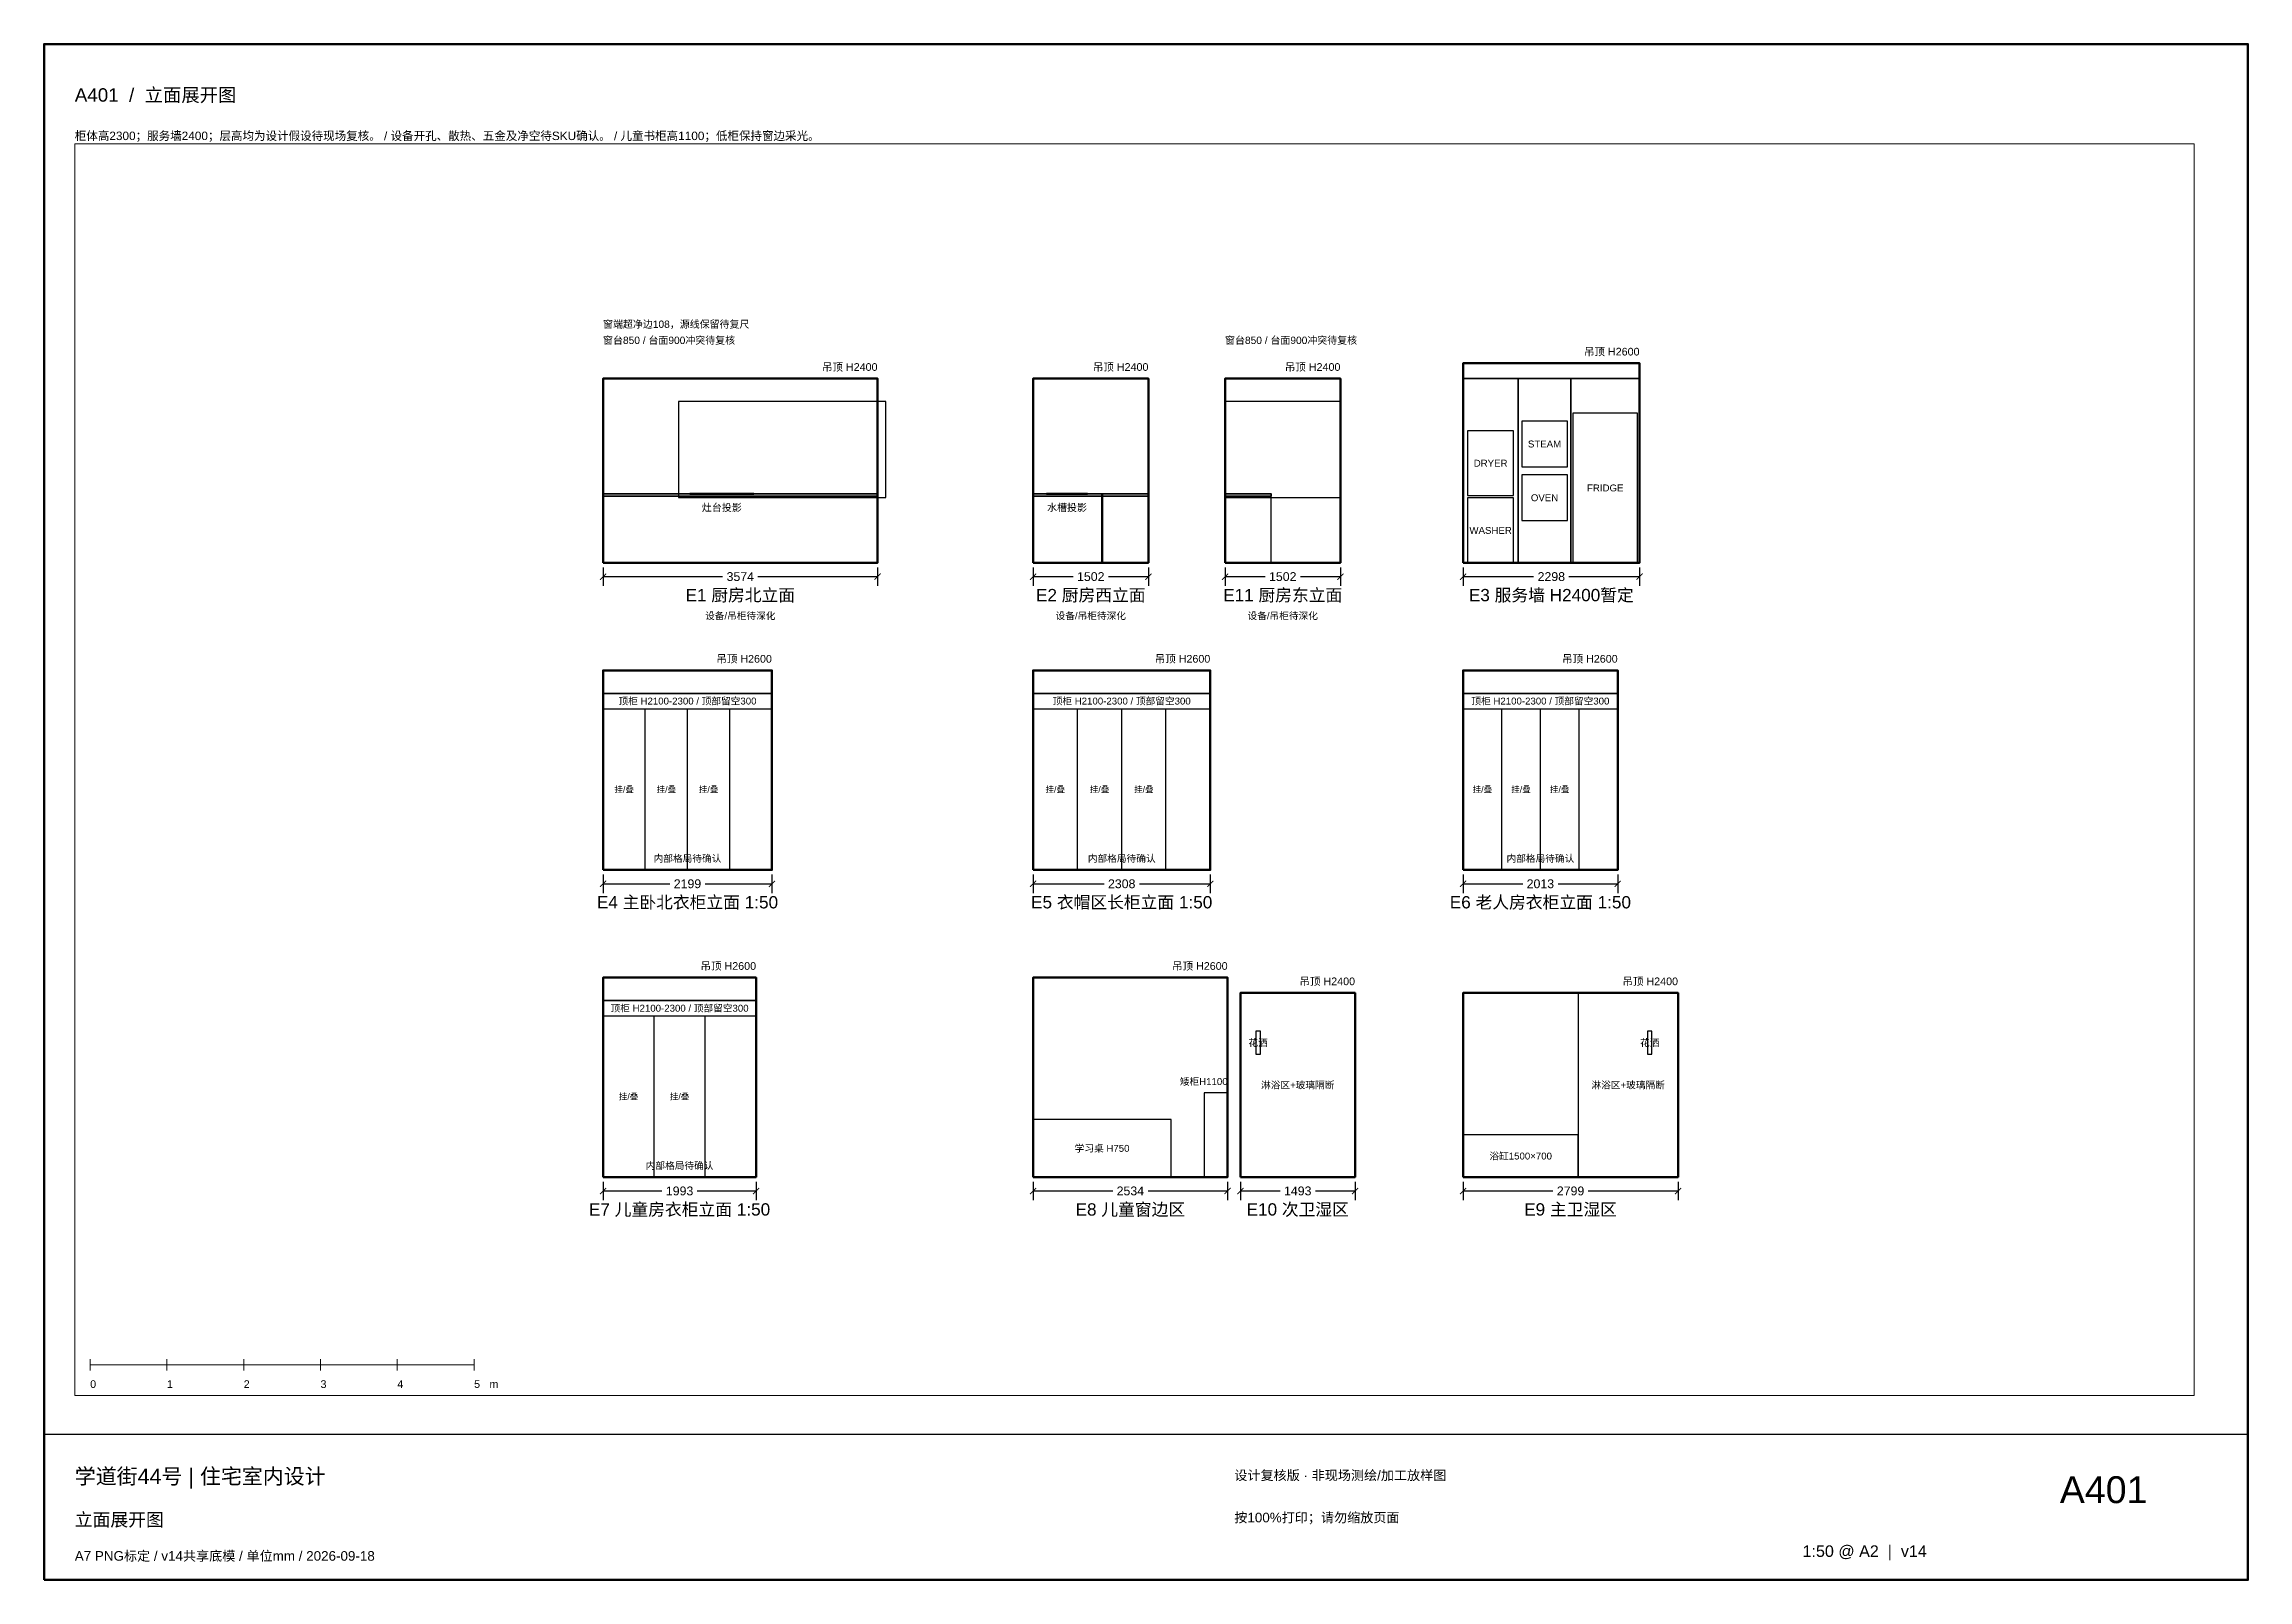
# Paper-space layout 'A401' of a CAD drawing. Header units: millimetres. Extents: x 10 to 584, y 10 to 410.
# The model-space entities are those that its viewports show. They can reach past a viewport. Long polylines and large blocks are cut down to what shows.
import ezdxf
from ezdxf.enums import TextEntityAlignment as Align

# ---------------------------------------------------------------- set-up
doc = ezdxf.new("R2010")
doc.units = ezdxf.units.MM
doc.linetypes.add('DASHED', pattern=[150, 100, -50])
for name, color, linetype, lineweight in [('A-CEIL', 7, 'Continuous', 25), ('A-DIMS', 7, 'Continuous', 18), ('A-FIXT', 7, 'Continuous', 25), ('A-FRAME', 7, 'Continuous', 25), ('A-FURN', 7, 'Continuous', 25), ('A-TEXT', 7, 'Continuous', 18), ('A-VPORT', 7, 'Continuous', 25), ('A-WALL', 7, 'Continuous', 50), ('A-WINDOW', 7, 'Continuous', 25)]:
    doc.layers.add(name, color=color, linetype=linetype, lineweight=lineweight)
doc.styles.add('CN', font='Arial Unicode.ttf')
doc.dimstyles.new('ARCH', dxfattribs={"dimtxt": 200, "dimasz": 140, "dimexe": 120, "dimexo": 60, "dimgap": 60, "dimtad": 1, "dimdec": 0, "dimtxsty": 'CN', "dimblk": 'ARCHTICK', "dimcen": 2.5, "dimazin": 3, "dimtfac": 1, "dimtmove": 0, "dimatfit": 3})

# ---------------------------------------------------------------- blocks, each defined once
blk = doc.blocks.new('_ARCHTICK')
at = {"color": 0, "linetype": 'BYBLOCK', "const_width": 0.15}
blk.add_lwpolyline([(-0.5, -0.5), (0.5, 0.5)], dxfattribs=at)
blk = doc.blocks.new('*D1')
for p, q in [((0, -60), (0, -300)), ((0, -180), (1557.24, -180)), ((2017.24, -180), (3574.48, -180)), ((3574.48, -60), (3574.48, -300))]:
    blk.add_line(p, q)
at = {"layer": 'Defpoints'}
for p in [(0, 0), (3574.48, 0), (0, -180)]:
    blk.add_point(p, dxfattribs=at)
at = {"layer": 'A-DIMS', "xscale": 80, "yscale": 80, "rotation": 180}
blk.add_blockref('_ARCHTICK', (0, -180), dxfattribs=at)
at = {"layer": 'A-DIMS', "xscale": 80, "yscale": 80}
blk.add_blockref('_ARCHTICK', (3574.48, -180), dxfattribs=at)
at = {"layer": 'A-DIMS', "insert": (1787.24, -180), "char_height": 115, "attachment_point": 5, "style": 'CN'}
blk.add_mtext('3574', dxfattribs=at)
blk = doc.blocks.new('*D2')
for p, q in [((5600, -60), (5600, -300)), ((5600, -180), (6121.23, -180)), ((6581.23, -180), (7102.46, -180)), ((7102.46, -60), (7102.46, -300))]:
    blk.add_line(p, q)
at = {"layer": 'Defpoints'}
for p in [(5600, 0), (7102.46, 0), (5600, -180)]:
    blk.add_point(p, dxfattribs=at)
at = {"layer": 'A-DIMS', "xscale": 80, "yscale": 80, "rotation": 180}
blk.add_blockref('_ARCHTICK', (5600, -180), dxfattribs=at)
at = {"layer": 'A-DIMS', "xscale": 80, "yscale": 80}
blk.add_blockref('_ARCHTICK', (7102.46, -180), dxfattribs=at)
at = {"layer": 'A-DIMS', "insert": (6351.23, -180), "char_height": 115, "attachment_point": 5, "style": 'CN'}
blk.add_mtext('1502', dxfattribs=at)
blk = doc.blocks.new('*D3')
for p, q in [((8100, -60), (8100, -300)), ((8100, -180), (8621.23, -180)), ((9081.23, -180), (9602.46, -180)), ((9602.46, -60), (9602.46, -300))]:
    blk.add_line(p, q)
at = {"layer": 'Defpoints'}
for p in [(8100, 0), (9602.46, 0), (8100, -180)]:
    blk.add_point(p, dxfattribs=at)
at = {"layer": 'A-DIMS', "xscale": 80, "yscale": 80, "rotation": 180}
blk.add_blockref('_ARCHTICK', (8100, -180), dxfattribs=at)
at = {"layer": 'A-DIMS', "xscale": 80, "yscale": 80}
blk.add_blockref('_ARCHTICK', (9602.46, -180), dxfattribs=at)
at = {"layer": 'A-DIMS', "insert": (8851.23, -180), "char_height": 115, "attachment_point": 5, "style": 'CN'}
blk.add_mtext('1502', dxfattribs=at)
blk = doc.blocks.new('*D4')
for p, q in [((11200, -60), (11200, -300)), ((11200, -180), (12118.94, -180)), ((12578.94, -180), (13497.88, -180)), ((13497.88, -60), (13497.88, -300))]:
    blk.add_line(p, q)
at = {"layer": 'Defpoints'}
for p in [(11200, 0), (13497.88, 0), (11200, -180)]:
    blk.add_point(p, dxfattribs=at)
at = {"layer": 'A-DIMS', "xscale": 80, "yscale": 80, "rotation": 180}
blk.add_blockref('_ARCHTICK', (11200, -180), dxfattribs=at)
at = {"layer": 'A-DIMS', "xscale": 80, "yscale": 80}
blk.add_blockref('_ARCHTICK', (13497.88, -180), dxfattribs=at)
at = {"layer": 'A-DIMS', "insert": (12348.94, -180), "char_height": 115, "attachment_point": 5, "style": 'CN'}
blk.add_mtext('2298', dxfattribs=at)
blk = doc.blocks.new('*D5')
for p, q in [((0, -4060), (0, -4300)), ((0, -4180), (869.5, -4180)), ((1329.5, -4180), (2199, -4180)), ((2199, -4060), (2199, -4300))]:
    blk.add_line(p, q)
at = {"layer": 'Defpoints'}
for p in [(0, -4000), (2199, -4000), (0, -4180)]:
    blk.add_point(p, dxfattribs=at)
at = {"layer": 'A-DIMS', "xscale": 80, "yscale": 80, "rotation": 180}
blk.add_blockref('_ARCHTICK', (0, -4180), dxfattribs=at)
at = {"layer": 'A-DIMS', "xscale": 80, "yscale": 80}
blk.add_blockref('_ARCHTICK', (2199, -4180), dxfattribs=at)
at = {"layer": 'A-DIMS', "insert": (1099.5, -4180), "char_height": 115, "attachment_point": 5, "style": 'CN'}
blk.add_mtext('2199', dxfattribs=at)
blk = doc.blocks.new('*D6')
for p, q in [((5600, -4060), (5600, -4300)), ((5600, -4180), (6524, -4180)), ((6984, -4180), (7908, -4180)), ((7908, -4060), (7908, -4300))]:
    blk.add_line(p, q)
at = {"layer": 'Defpoints'}
for p in [(5600, -4000), (7908, -4000), (5600, -4180)]:
    blk.add_point(p, dxfattribs=at)
at = {"layer": 'A-DIMS', "xscale": 80, "yscale": 80, "rotation": 180}
blk.add_blockref('_ARCHTICK', (5600, -4180), dxfattribs=at)
at = {"layer": 'A-DIMS', "xscale": 80, "yscale": 80}
blk.add_blockref('_ARCHTICK', (7908, -4180), dxfattribs=at)
at = {"layer": 'A-DIMS', "insert": (6754, -4180), "char_height": 115, "attachment_point": 5, "style": 'CN'}
blk.add_mtext('2308', dxfattribs=at)
blk = doc.blocks.new('*D7')
for p, q in [((11200, -4060), (11200, -4300)), ((11200, -4180), (11976.5, -4180)), ((12436.5, -4180), (13213, -4180)), ((13213, -4060), (13213, -4300))]:
    blk.add_line(p, q)
at = {"layer": 'Defpoints'}
for p in [(11200, -4000), (13213, -4000), (11200, -4180)]:
    blk.add_point(p, dxfattribs=at)
at = {"layer": 'A-DIMS', "xscale": 80, "yscale": 80, "rotation": 180}
blk.add_blockref('_ARCHTICK', (11200, -4180), dxfattribs=at)
at = {"layer": 'A-DIMS', "xscale": 80, "yscale": 80}
blk.add_blockref('_ARCHTICK', (13213, -4180), dxfattribs=at)
at = {"layer": 'A-DIMS', "insert": (12206.5, -4180), "char_height": 115, "attachment_point": 5, "style": 'CN'}
blk.add_mtext('2013', dxfattribs=at)
blk = doc.blocks.new('*D8')
for p, q in [((0, -8060), (0, -8300)), ((0, -8180), (766.5, -8180)), ((1226.5, -8180), (1993, -8180)), ((1993, -8060), (1993, -8300))]:
    blk.add_line(p, q)
at = {"layer": 'Defpoints'}
for p in [(0, -8000), (1993, -8000), (0, -8180)]:
    blk.add_point(p, dxfattribs=at)
at = {"layer": 'A-DIMS', "xscale": 80, "yscale": 80, "rotation": 180}
blk.add_blockref('_ARCHTICK', (0, -8180), dxfattribs=at)
at = {"layer": 'A-DIMS', "xscale": 80, "yscale": 80}
blk.add_blockref('_ARCHTICK', (1993, -8180), dxfattribs=at)
at = {"layer": 'A-DIMS', "insert": (996.5, -8180), "char_height": 115, "attachment_point": 5, "style": 'CN'}
blk.add_mtext('1993', dxfattribs=at)
blk = doc.blocks.new('*D9')
for p, q in [((5600, -8060), (5600, -8300)), ((5600, -8180), (6636.78, -8180)), ((7096.78, -8180), (8133.56, -8180)), ((8133.56, -8060), (8133.56, -8300))]:
    blk.add_line(p, q)
at = {"layer": 'Defpoints'}
for p in [(5600, -8000), (8133.56, -8000), (5600, -8180)]:
    blk.add_point(p, dxfattribs=at)
at = {"layer": 'A-DIMS', "xscale": 80, "yscale": 80, "rotation": 180}
blk.add_blockref('_ARCHTICK', (5600, -8180), dxfattribs=at)
at = {"layer": 'A-DIMS', "xscale": 80, "yscale": 80}
blk.add_blockref('_ARCHTICK', (8133.56, -8180), dxfattribs=at)
at = {"layer": 'A-DIMS', "insert": (6866.78, -8180), "char_height": 115, "attachment_point": 5, "style": 'CN'}
blk.add_mtext('2534', dxfattribs=at)
blk = doc.blocks.new('*D10')
for p, q in [((8300, -8060), (8300, -8300)), ((8300, -8180), (8816.5, -8180)), ((9276.5, -8180), (9793, -8180)), ((9793, -8060), (9793, -8300))]:
    blk.add_line(p, q)
at = {"layer": 'Defpoints'}
for p in [(8300, -8000), (9793, -8000), (8300, -8180)]:
    blk.add_point(p, dxfattribs=at)
at = {"layer": 'A-DIMS', "xscale": 80, "yscale": 80, "rotation": 180}
blk.add_blockref('_ARCHTICK', (8300, -8180), dxfattribs=at)
at = {"layer": 'A-DIMS', "xscale": 80, "yscale": 80}
blk.add_blockref('_ARCHTICK', (9793, -8180), dxfattribs=at)
at = {"layer": 'A-DIMS', "insert": (9046.5, -8180), "char_height": 115, "attachment_point": 5, "style": 'CN'}
blk.add_mtext('1493', dxfattribs=at)
blk = doc.blocks.new('*D11')
for p, q in [((11200, -8060), (11200, -8300)), ((11200, -8180), (12369.5, -8180)), ((12829.5, -8180), (13999, -8180)), ((13999, -8060), (13999, -8300))]:
    blk.add_line(p, q)
at = {"layer": 'Defpoints'}
for p in [(11200, -8000), (13999, -8000), (11200, -8180)]:
    blk.add_point(p, dxfattribs=at)
at = {"layer": 'A-DIMS', "xscale": 80, "yscale": 80, "rotation": 180}
blk.add_blockref('_ARCHTICK', (11200, -8180), dxfattribs=at)
at = {"layer": 'A-DIMS', "xscale": 80, "yscale": 80}
blk.add_blockref('_ARCHTICK', (13999, -8180), dxfattribs=at)
at = {"layer": 'A-DIMS', "insert": (12599.5, -8180), "char_height": 115, "attachment_point": 5, "style": 'CN'}
blk.add_mtext('2799', dxfattribs=at)

msp = doc.modelspace()

# ---------------------------------------------------------------- linework, layer by layer
at = {"layer": 'A-CEIL', "linetype": 'DASHED'}
for p, q in [((11200, 2600), (13497.88, 2600)), ((0, 2400), (3574.48, 2400)), ((5600, 2400), (7102.46, 2400)), ((8100, 2400), (9602.46, 2400)), ((0, -1400), (2199, -1400)), ((5600, -1400), (7908, -1400)), ((11200, -1400), (13213, -1400)), ((0, -5400), (1993, -5400)), ((5600, -5400), (8133.56, -5400)), ((8300, -5600), (9793, -5600)), ((11200, -5600), (13999, -5600))]:
    msp.add_line(p, q, dxfattribs=at)
at = {"layer": 'A-FIXT', "lineweight": 50}
for p, q in [((1129.3, 900), (1964, 900)), ((5776.76, 900), (6307.04, 900))]:
    msp.add_line(p, q, dxfattribs=at)
at = {"layer": 'A-FIXT', "lineweight": 25}
for points in [[(11963.06, 1250), (12558.06, 1250), (12558.06, 1845), (11963.06, 1845)], [(12631.07, 0), (13471.07, 0), (13471.07, 1950), (12631.07, 1950)], [(11259.43, 875), (11857.43, 875), (11857.43, 1720), (11259.43, 1720)], [(11963.06, 550), (12558.06, 550), (12558.06, 1145), (11963.06, 1145)], [(11259.43, 0), (11857.43, 0), (11857.43, 845), (11259.43, 845)], [(8500, -6400), (8560, -6400), (8560, -6100), (8500, -6100)], [(13600, -6400), (13660, -6400), (13660, -6100), (13600, -6100)], [(11200, -8000), (12700, -8000), (12700, -7450), (11200, -7450)]]:
    msp.add_lwpolyline(points, close=True, dxfattribs=at)
at = {"layer": 'A-FIXT', "linetype": 'DASHED', "lineweight": 25}
for points in [[(8300, -8000), (9793, -8000), (9793, -5600), (8300, -5600)], [(12700, -8000), (13999, -8000), (13999, -5600), (12700, -5600)]]:
    msp.add_lwpolyline(points, close=True, dxfattribs=at)
at = {"layer": 'A-FURN'}
for p, q in [((0, -1900), (2199, -1900)), ((549.75, -4000), (549.75, -1900)), ((1099.5, -4000), (1099.5, -1900)), ((1649.25, -4000), (1649.25, -1900)), ((5600, -1900), (7908, -1900)), ((6177, -4000), (6177, -1900)), ((6754, -4000), (6754, -1900)), ((7331, -4000), (7331, -1900)), ((11200, -1900), (13213, -1900)), ((11703.25, -4000), (11703.25, -1900)), ((12206.5, -4000), (12206.5, -1900)), ((12709.75, -4000), (12709.75, -1900)), ((0, -5900), (1993, -5900)), ((664.33, -8000), (664.33, -5900)), ((1328.67, -8000), (1328.67, -5900))]:
    msp.add_line(p, q, dxfattribs=at)
at = {"layer": 'A-FURN', "lineweight": 35}
for points in [[(11200, 0), (11916.86, 0), (11916.86, 2400), (11200, 2400)], [(11916.86, 0), (12604.26, 0), (12604.26, 2400), (11916.86, 2400)], [(12604.26, 0), (13497.88, 0), (13497.88, 2400), (12604.26, 2400)], [(0, 870), (3574.48, 870), (3574.48, 900), (0, 900)], [(5600, 870), (6493.62, 870), (6493.62, 900), (5600, 900)], [(6503.44, 870), (7102.46, 870), (7102.46, 900), (6503.44, 900)], [(8100, 870), (8699.02, 870), (8699.02, 900), (8100, 900)], [(0, -4000), (2199, -4000), (2199, -1700), (0, -1700)], [(5600, -4000), (7908, -4000), (7908, -1700), (5600, -1700)], [(11200, -4000), (13213, -4000), (13213, -1700), (11200, -1700)], [(0, -8000), (1993, -8000), (1993, -5700), (0, -5700)]]:
    msp.add_lwpolyline(points, close=True, dxfattribs=at)
at = {"layer": 'A-FURN', "lineweight": 25}
for points in [[(0, 0), (3574.48, 0), (3574.48, 870), (0, 870)], [(5600, 0), (6493.62, 0), (6493.62, 870), (5600, 870)], [(6503.44, 0), (7102.46, 0), (7102.46, 870), (6503.44, 870)], [(8100, 0), (8699.02, 0), (8699.02, 870), (8100, 870)], [(7829.14, -8000), (8133.56, -8000), (8133.56, -6900), (7829.14, -6900)], [(5600, -8000), (7397.06, -8000), (7397.06, -7250), (5600, -7250)]]:
    msp.add_lwpolyline(points, close=True, dxfattribs=at)
at = {"layer": 'A-WALL', "lineweight": 50}
for points in [[(11200, 0), (13497.88, 0), (13497.88, 2600), (11200, 2600)], [(0, 0), (3574.48, 0), (3574.48, 2400), (0, 2400)], [(5600, 0), (7102.46, 0), (7102.46, 2400), (5600, 2400)], [(8100, 0), (9602.46, 0), (9602.46, 2400), (8100, 2400)], [(0, -4000), (2199, -4000), (2199, -1400), (0, -1400)], [(5600, -4000), (7908, -4000), (7908, -1400), (5600, -1400)], [(11200, -4000), (13213, -4000), (13213, -1400), (11200, -1400)], [(0, -8000), (1993, -8000), (1993, -5400), (0, -5400)], [(5600, -8000), (8133.56, -8000), (8133.56, -5400), (5600, -5400)], [(8300, -8000), (9793, -8000), (9793, -5600), (8300, -5600)], [(11200, -8000), (13999, -8000), (13999, -5600), (11200, -5600)]]:
    msp.add_lwpolyline(points, close=True, dxfattribs=at)
at = {"layer": 'A-WINDOW', "lineweight": 25}
for points in [[(982, 850), (3682.5, 850), (3682.5, 2100), (982, 2100)], [(8100, 850), (9602.46, 850), (9602.46, 2100), (8100, 2100)]]:
    msp.add_lwpolyline(points, close=True, dxfattribs=at)

# ---------------------------------------------------------------- texts
at = {"layer": 'A-TEXT', "true_color": 0x121212, "style": 'CN'}
for s, p in [('窗端超净边108，源线保留待复尺', (0, 3060)), ('窗台850 / 台面900冲突待复核', (0, 2850)), ('窗台850 / 台面900冲突待复核', (8100, 2850))]:
    msp.add_text(s, height=95, dxfattribs=at).set_placement(p)
for s, height, p in [('吊顶 H2400', 100, (3574.48, 2500)), ('吊顶 H2400', 100, (7102.46, 2500)), ('吊顶 H2400', 100, (9602.46, 2500)), ('吊顶 H2600', 100, (13497.88, 2700)), ('吊顶 H2600', 100, (2199, -1300)), ('吊顶 H2600', 100, (7908, -1300)), ('吊顶 H2600', 100, (13213, -1300)), ('吊顶 H2600', 100, (1993, -5300)), ('吊顶 H2600', 100, (8133.56, -5300)), ('吊顶 H2400', 100, (9793, -5500)), ('吊顶 H2400', 100, (13999, -5500)), ('矮柜H1100', 90, (8133.56, -6800))]:
    msp.add_text(s, height=height, dxfattribs=at).set_placement(p, align=Align.RIGHT)
for s, height, p in [('STEAM', 90, (12260.56, 1547.5)), ('DRYER', 90, (11558.43, 1297.5)), ('OVEN', 90, (12260.56, 847.5)), ('FRIDGE', 90, (13051.07, 975)), ('灶台投影', 95, (1546.65, 720)), ('水槽投影', 95, (6041.9, 720)), ('WASHER', 90, (11558.43, 422.5)), ('E1 厨房北立面', 160, (1787.24, -420)), ('E2 厨房西立面', 160, (6351.23, -420)), ('E11 厨房东立面', 160, (8851.23, -420)), ('E3 服务墙 H2400暂定', 160, (12348.94, -420)), ('设备/吊柜待深化', 90, (1787.24, -690)), ('设备/吊柜待深化', 90, (6351.23, -690)), ('设备/吊柜待深化', 90, (8851.23, -690)), ('顶柜 H2100-2300 / 顶部留空300', 90, (1099.5, -1800)), ('顶柜 H2100-2300 / 顶部留空300', 90, (6754, -1800)), ('顶柜 H2100-2300 / 顶部留空300', 90, (12206.5, -1800)), ('挂/叠', 80, (274.88, -2950)), ('挂/叠', 80, (824.62, -2950)), ('挂/叠', 80, (1374.38, -2950)), ('挂/叠', 80, (5888.5, -2950)), ('挂/叠', 80, (6465.5, -2950)), ('挂/叠', 80, (7042.5, -2950)), ('挂/叠', 80, (11451.62, -2950)), ('挂/叠', 80, (11954.88, -2950)), ('挂/叠', 80, (12458.12, -2950)), ('内部格局待确认', 90, (1099.5, -3850)), ('内部格局待确认', 90, (6754, -3850)), ('内部格局待确认', 90, (12206.5, -3850)), ('E4 主卧北衣柜立面 1:50', 160, (1099.5, -4420)), ('E5 衣帽区长柜立面 1:50', 160, (6754, -4420)), ('E6 老人房衣柜立面 1:50', 160, (12206.5, -4420)), ('顶柜 H2100-2300 / 顶部留空300', 90, (996.5, -5800)), ('花洒', 90, (8530, -6250)), ('花洒', 90, (13630, -6250)), ('淋浴区+玻璃隔断', 90, (9046.5, -6800)), ('淋浴区+玻璃隔断', 90, (13349.5, -6800)), ('挂/叠', 80, (332.17, -6950)), ('挂/叠', 80, (996.5, -6950)), ('学习桌 H750', 90, (6498.53, -7625)), ('浴缸1500×700', 90, (11950, -7725)), ('内部格局待确认', 90, (996.5, -7850)), ('E7 儿童房衣柜立面 1:50', 160, (996.5, -8420)), ('E8 儿童窗边区', 160, (6866.78, -8420)), ('E10 次卫湿区', 160, (9046.5, -8420)), ('E9 主卫湿区', 160, (12599.5, -8420))]:
    msp.add_text(s, height=height, dxfattribs=at).set_placement(p, align=Align.MIDDLE_CENTER)

# ---------------------------------------------------------------- dimensions: what is measured, and where the dimension line sits
at = {"layer": 'A-DIMS', "true_color": 0x121212}
for base, p1, p2, picture, middle in [((0, -180), (0, 0), (3574.48, 0), '*D1', (1787.24, -180)), ((5600, -180), (5600, 0), (7102.46, 0), '*D2', (6351.23, -180)), ((8100, -180), (8100, 0), (9602.46, 0), '*D3', (8851.23, -180)), ((11200, -180), (11200, 0), (13497.88, 0), '*D4', (12348.94, -180)), ((0, -4180), (0, -4000), (2199, -4000), '*D5', (1099.5, -4180)), ((5600, -4180), (5600, -4000), (7908, -4000), '*D6', (6754, -4180)), ((11200, -4180), (11200, -4000), (13213, -4000), '*D7', (12206.5, -4180)), ((0, -8180), (0, -8000), (1993, -8000), '*D8', (996.5, -8180)), ((5600, -8180), (5600, -8000), (8133.56, -8000), '*D9', (6866.78, -8180)), ((8300, -8180), (8300, -8000), (9793, -8000), '*D10', (9046.5, -8180)), ((11200, -8180), (11200, -8000), (13999, -8000), '*D11', (12599.5, -8180))]:
    dim = msp.add_linear_dim(base=base, p1=p1, p2=p2, dimstyle='ARCH', override={"dimtxt": 115, "dimasz": 80}, dxfattribs=at)
    dim.commit()
    dim.dimension.update_dxf_attribs({"geometry": picture, "text_midpoint": middle})

psp = doc.layouts.new('A401')

# ---------------------------------------------------------------- linework, layer by layer
at = {"layer": 'A-DIMS'}
for p, q in [((22, 64.5), (22, 67.5)), ((22, 66), (122, 66)), ((42, 64.5), (42, 67.5)), ((62, 64.5), (62, 67.5)), ((82, 64.5), (82, 67.5)), ((102, 64.5), (102, 67.5)), ((122, 64.5), (122, 67.5))]:
    psp.add_line(p, q, dxfattribs=at)
at = {"layer": 'A-FRAME'}
psp.add_line((10, 48), (584, 48), dxfattribs=at)
at = {"layer": 'A-FRAME', "lineweight": 50}
psp.add_lwpolyline([(10, 10), (584, 10), (584, 410), (10, 410)], close=True, dxfattribs=at)

# ---------------------------------------------------------------- texts
at = {"layer": 'A-TEXT', "true_color": 0x121212, "style": 'CN'}
for s, height, p in [('A401  /  立面展开图', 3.5, (18, 395)), ('柜体高2300；服务墙2400；层高均为设计假设待现场复核。 / 设备开孔、散热、五金及净空待SKU确认。 / 儿童书柜高1100；低柜保持窗边采光。', 2.2, (18, 385)), ('0', 2, (22, 60)), ('1', 2, (42, 60)), ('2', 2, (62, 60)), ('3', 2, (82, 60)), ('4', 2, (102, 60)), ('5', 2, (122, 60)), ('m', 2, (126, 60)), ('学道街44号 | 住宅室内设计', 4, (18, 35)), ('设计复核版 · 非现场测绘/加工放样图', 2.5, (320, 36)), ('A401', 7, (535, 30)), ('立面展开图', 3.4, (18, 24)), ('按100%打印；请勿缩放页面', 2.5, (320, 25)), ('A7 PNG标定 / v14共享底模 / 单位mm / 2026-09-18', 2.5, (18, 15)), ('1:50 @ A2  |  v14', 3, (468, 16))]:
    psp.add_text(s, height=height, dxfattribs=at).set_placement(p)

# ---------------------------------------------------------------- viewports
at = {"layer": 'A-VPORT'}
psp.add_viewport(center=(294, 221), size=(552, 326), view_center_point=(6920.55, -2694.76), view_height=16300, dxfattribs=at)

doc.saveas('drawing.dxf')
